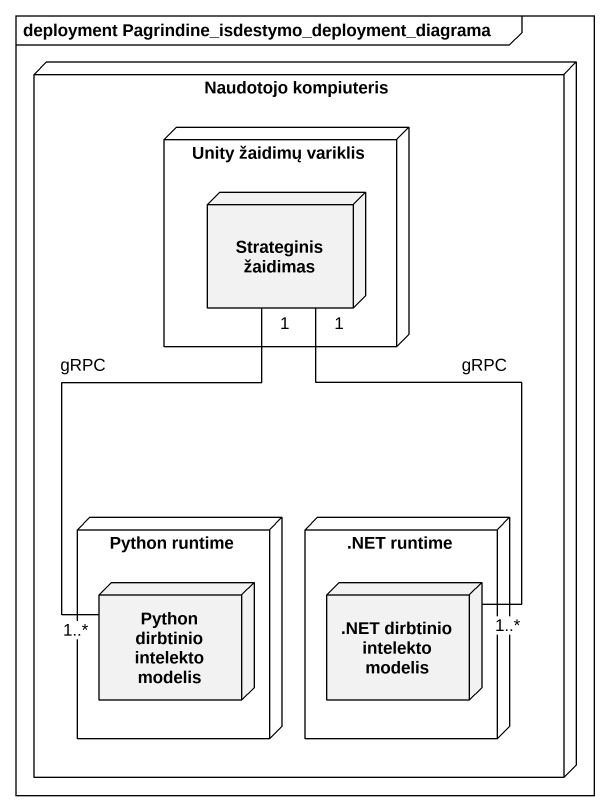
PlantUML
@startuml
mainframe deployment Pagrindine_isdestymo_deployment_diagrama
node "Naudotojo kompiuteris" as Naudotojo_kompiuteris {
  node "Unity žaidimų variklis" as Unity_žaidimų_variklis {
    node "Strateginis žaidimas" as Strateginis_žaidimas
  }
  node "Python runtime" as Python_runtime {
    node "Python dirbtinio intelekto modelis" as Python_dirbtinio_intelekto
  }
  node ".NET runtime" as NET_runtime {
    node ".NET dirbtinio intelekto modelis" as NET_dirbtinio_intelekto
  }
}
Python_dirbtinio_intelekto "1..*" -up- "1" Strateginis_žaidimas : gRPC
NET_dirbtinio_intelekto "1..*" -up- "1" Strateginis_žaidimas : gRPC
@enduml
